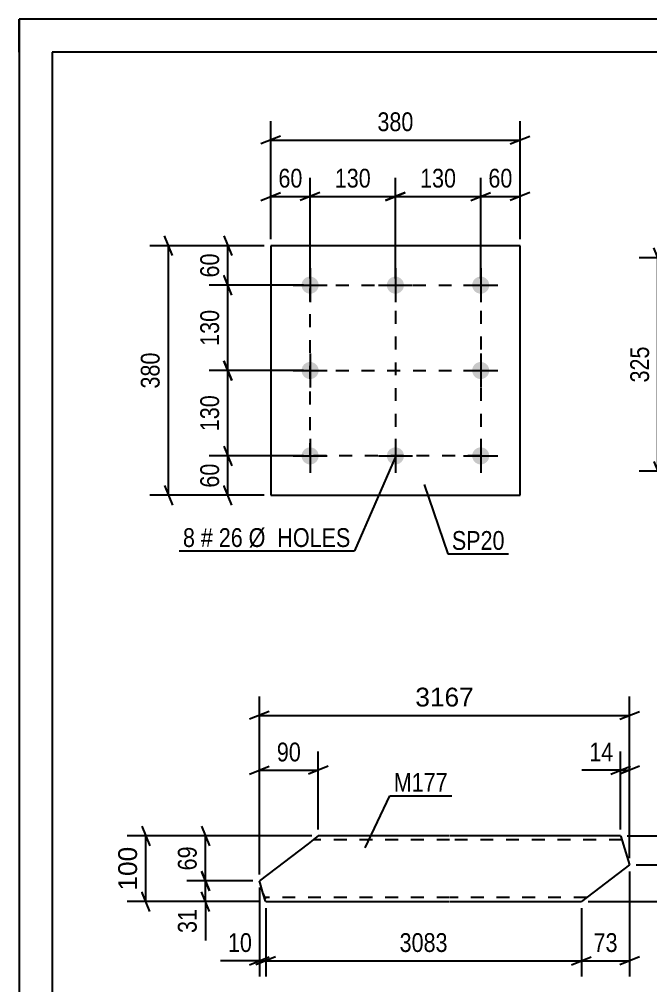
# Model space of a CAD drawing. Header units: millimetres. Extents: x 0 to 420, y 0 to 297.
# Drawn here: x 0 to 96.2, y 149.8 to 297 of the extents above; entities that cross this region are included whole.
import ezdxf

# ---------------------------------------------------------------- set-up
doc = ezdxf.new("R2010")
doc.units = ezdxf.units.MM
doc.linetypes.add('DXK_LINE_DOT2', pattern=[3.9198, 1.9599, -1.9599])
doc.styles.add('Arial', font='ARIAL.TTF', dxfattribs={"height": 0.2})
doc.styles.add('Arial Narrow', font='ARIALN.TTF', dxfattribs={"height": 0.2})

# ---------------------------------------------------------------- blocks, each defined once
blk = doc.blocks.new('Unknown-203762959-1135')
at = {"color": 5, "linetype": 'Continuous'}
for p, q in [((420, 297), (0, 297)), ((0, 297), (0, 0)), ((0, 292), (0, 297)), ((415, 292), (5, 292)), ((5, 292), (5, 5))]:
    blk.add_line(p, q, dxfattribs=at)
blk = doc.blocks.new('Bolt-203762959-2749 - 2715')
at = {"linetype": 'Continuous'}
for points in [[(44.32, 257.82, -1), (44.32, 255.22, -1)], [(57.32, 257.82, -1), (57.32, 255.22, -1)], [(70.32, 257.82, -1), (70.32, 255.22, -1)], [(44.32, 244.82, -1), (44.32, 242.22, -1)], [(70.32, 244.82, -1), (70.32, 242.22, -1)], [(44.32, 231.82, -1), (44.32, 229.22, -1)], [(57.32, 231.82, -1), (57.32, 229.22, -1)], [(70.32, 231.82, -1), (70.32, 229.22, -1)]]:
    blk.add_hatch(color=1, dxfattribs=at).paths.add_polyline_path(points)
at = {"color": 1, "linetype": 'Continuous'}
for p, q in [((44.32, 259.12), (44.32, 253.92)), ((57.32, 259.12), (57.32, 253.92)), ((70.32, 259.12), (70.32, 253.92)), ((41.72, 256.52), (46.92, 256.52)), ((54.72, 256.52), (59.92, 256.52)), ((67.72, 256.52), (72.92, 256.52)), ((44.32, 246.12), (44.32, 240.92)), ((70.32, 246.12), (70.32, 240.92)), ((41.72, 243.52), (46.92, 243.52)), ((67.72, 243.52), (72.92, 243.52)), ((44.32, 233.12), (44.32, 227.92)), ((57.32, 233.12), (57.32, 227.92)), ((70.32, 233.12), (70.32, 227.92)), ((41.72, 230.52), (46.92, 230.52)), ((54.72, 230.52), (59.92, 230.52)), ((67.72, 230.52), (72.92, 230.52))]:
    blk.add_line(p, q, dxfattribs=at)
blk = doc.blocks.new('Part-203762959-2754 - 2715')
at = {"color": 2, "linetype": 'Continuous'}
for p, q in [((38.32, 262.52), (38.32, 224.52)), ((76.32, 262.52), (38.32, 262.52)), ((76.32, 224.52), (76.32, 262.52)), ((38.32, 224.52), (76.32, 224.52))]:
    blk.add_line(p, q, dxfattribs=at)
blk = doc.blocks.new('Part-203762959-8395 - 8389')
at = {"color": 2, "linetype": 'Continuous'}
for p, q in [((45.57, 172.65), (44, 171.45)), ((65.57, 172.65), (45.57, 172.65)), ((91.64, 172.65), (65.67, 172.65)), ((91.64, 172.65), (91.67, 172.56)), ((91.67, 172.56), (93.01, 168.25)), ((44, 171.45), (36.58, 165.8)), ((93.01, 168.25), (85.67, 162.65)), ((37.18, 163.85), (36.58, 165.8)), ((37.53, 162.74), (37.18, 163.85)), ((37.56, 162.65), (37.53, 162.74)), ((37.56, 162.65), (65.57, 162.65)), ((65.67, 162.65), (85.67, 162.65))]:
    blk.add_line(p, q, dxfattribs=at)
at = {"color": 7, "linetype": 'DXK_LINE_DOT2'}
for p, q in [((45.57, 172.65), (44.6, 171.91)), ((65.57, 172.05), (44.78, 172.05)), ((91.83, 172.05), (65.67, 172.05)), ((37.18, 163.85), (37.45, 163)), ((65.57, 163.25), (37.37, 163.25)), ((86.46, 163.25), (65.67, 163.25))]:
    blk.add_line(p, q, dxfattribs=at)
blk = doc.blocks.new('Rectangle-203762959-2841 - 2715')
at = {"color": 1, "linetype": 'DXK_LINE_DOT2'}
blk.add_lwpolyline([(44.32, 256.52), (70.32, 256.52), (70.32, 230.52), (44.32, 230.52), (44.32, 256.52)], close=True, dxfattribs=at)
blk = doc.blocks.new('Line-203762959-2827 - 2715')
at = {"color": 1, "linetype": 'DXK_LINE_DOT2'}
blk.add_line((57.32, 256.52), (57.32, 230.52), dxfattribs=at)
blk = doc.blocks.new('Line-203762959-2834 - 2715')
at = {"color": 1, "linetype": 'DXK_LINE_DOT2'}
blk.add_line((44.32, 243.52), (70.32, 243.52), dxfattribs=at)
blk = doc.blocks.new('StraightDimension-203762959-2756 - 2715')
at = {"color": 7, "linetype": 'Continuous'}
for p, q in [((38.32, 263.52), (38.32, 281.47)), ((76.32, 263.52), (76.32, 281.47)), ((39.82, 279.22), (36.82, 278.02)), ((38.32, 278.62), (76.32, 278.62)), ((74.82, 278.02), (77.82, 279.22))]:
    blk.add_line(p, q, dxfattribs=at)
at = {"color": 0}
blk.add_wipeout([(60.66, 279.37), (60.66, 283.57), (53.98, 283.57), (53.98, 279.37)], dxfattribs=at)
at = {"color": 3, "style": 'Arial Narrow'}
blk.add_text('380', height=2.863, dxfattribs=at).set_placement((54.58, 279.97))
blk = doc.blocks.new('StraightDimension-203762959-2767 - 2715')
at = {"color": 7, "linetype": 'Continuous'}
for p, q in [((57.32, 257.52), (57.32, 272.88)), ((70.32, 257.52), (70.32, 272.88)), ((58.82, 270.63), (55.82, 269.43)), ((57.32, 270.03), (70.32, 270.03)), ((68.82, 269.43), (71.82, 270.63))]:
    blk.add_line(p, q, dxfattribs=at)
at = {"color": 0}
blk.add_wipeout([(67.16, 270.78), (67.16, 274.98), (60.48, 274.98), (60.48, 270.78)], dxfattribs=at)
at = {"color": 3, "style": 'Arial Narrow'}
blk.add_text('130', height=2.863, dxfattribs=at).set_placement((61.08, 271.38))
blk = doc.blocks.new('StraightDimension-203762959-2769 - 2715')
at = {"color": 7, "linetype": 'Continuous'}
for p, q in [((44.32, 257.52), (44.32, 272.88)), ((57.32, 257.52), (57.32, 272.88)), ((45.82, 270.63), (42.82, 269.43)), ((44.32, 270.03), (57.32, 270.03)), ((55.82, 269.43), (58.82, 270.63))]:
    blk.add_line(p, q, dxfattribs=at)
at = {"color": 0}
blk.add_wipeout([(54.16, 270.78), (54.16, 274.98), (47.48, 274.98), (47.48, 270.78)], dxfattribs=at)
at = {"color": 3, "style": 'Arial Narrow'}
blk.add_text('130', height=2.863, dxfattribs=at).set_placement((48.08, 271.38))
blk = doc.blocks.new('StraightDimension-203762959-2771 - 2715')
at = {"color": 7, "linetype": 'Continuous'}
for p, q in [((38.32, 263.52), (38.32, 272.88)), ((44.32, 257.52), (44.32, 272.88)), ((36.82, 269.43), (39.82, 270.63)), ((38.32, 270.03), (44.32, 270.03)), ((45.82, 270.63), (42.82, 269.43))]:
    blk.add_line(p, q, dxfattribs=at)
at = {"color": 0}
blk.add_wipeout([(43.75, 270.78), (43.75, 274.98), (38.89, 274.98), (38.89, 270.78)], dxfattribs=at)
at = {"color": 3, "style": 'Arial Narrow'}
blk.add_text('60', height=2.863, dxfattribs=at).set_placement((39.49, 271.38))
blk = doc.blocks.new('StraightDimension-203762959-2781 - 2715')
at = {"color": 7, "linetype": 'Continuous'}
for p, q in [((70.32, 257.52), (70.32, 272.88)), ((76.32, 263.52), (76.32, 272.88)), ((68.82, 269.43), (71.82, 270.63)), ((70.32, 270.03), (76.32, 270.03)), ((77.82, 270.63), (74.82, 269.43))]:
    blk.add_line(p, q, dxfattribs=at)
at = {"color": 0}
blk.add_wipeout([(75.75, 270.78), (75.75, 274.98), (70.89, 274.98), (70.89, 270.78)], dxfattribs=at)
at = {"color": 3, "style": 'Arial Narrow'}
blk.add_text('60', height=2.863, dxfattribs=at).set_placement((71.49, 271.38))
blk = doc.blocks.new('StraightDimension-203762959-2792 - 2715')
at = {"color": 7, "linetype": 'Continuous'}
for p, q in [((23.33, 261.02), (22.13, 264.02)), ((37.32, 262.52), (19.88, 262.52)), ((22.73, 224.52), (22.73, 262.52)), ((22.13, 226.02), (23.33, 223.02)), ((37.32, 224.52), (19.88, 224.52))]:
    blk.add_line(p, q, dxfattribs=at)
at = {"color": 0}
blk.add_wipeout([(21.98, 246.87), (17.78, 246.87), (17.78, 240.18), (21.98, 240.18)], dxfattribs=at)
at = {"color": 3, "style": 'Arial Narrow'}
blk.add_text('380', height=2.863, rotation=90.0002, dxfattribs=at).set_placement((21.38, 240.78))
blk = doc.blocks.new('StraightDimension-203762959-2803 - 2715')
at = {"color": 7, "linetype": 'Continuous'}
for p, q in [((32.39, 242.02), (31.19, 245.02)), ((43.32, 243.52), (28.94, 243.52)), ((31.79, 230.52), (31.79, 243.52)), ((31.19, 232.02), (32.39, 229.02)), ((43.32, 230.52), (28.94, 230.52))]:
    blk.add_line(p, q, dxfattribs=at)
at = {"color": 0}
blk.add_wipeout([(31.04, 240.37), (26.84, 240.37), (26.84, 233.68), (31.04, 233.68)], dxfattribs=at)
at = {"color": 3, "style": 'Arial Narrow'}
blk.add_text('130', height=2.863, rotation=90.0002, dxfattribs=at).set_placement((30.44, 234.28))
blk = doc.blocks.new('StraightDimension-203762959-2805 - 2715')
at = {"color": 7, "linetype": 'Continuous'}
for p, q in [((32.39, 255.02), (31.19, 258.02)), ((43.32, 256.52), (28.94, 256.52)), ((31.79, 243.52), (31.79, 256.52)), ((31.19, 245.02), (32.39, 242.02)), ((43.32, 243.52), (28.94, 243.52))]:
    blk.add_line(p, q, dxfattribs=at)
at = {"color": 0}
blk.add_wipeout([(31.04, 253.37), (26.84, 253.37), (26.84, 246.68), (31.04, 246.68)], dxfattribs=at)
at = {"color": 3, "style": 'Arial Narrow'}
blk.add_text('130', height=2.863, rotation=90.0002, dxfattribs=at).set_placement((30.44, 247.28))
blk = doc.blocks.new('StraightDimension-203762959-2807 - 2715')
at = {"color": 7, "linetype": 'Continuous'}
for p, q in [((31.19, 232.02), (32.39, 229.02)), ((43.32, 230.52), (28.94, 230.52)), ((31.79, 224.52), (31.79, 230.52)), ((32.39, 223.02), (31.19, 226.02)), ((37.32, 224.52), (28.94, 224.52))]:
    blk.add_line(p, q, dxfattribs=at)
at = {"color": 0}
blk.add_wipeout([(31.04, 229.95), (26.84, 229.95), (26.84, 225.09), (31.04, 225.09)], dxfattribs=at)
at = {"color": 3, "style": 'Arial Narrow'}
blk.add_text('60', height=2.863, rotation=90.0002, dxfattribs=at).set_placement((30.44, 225.69))
blk = doc.blocks.new('StraightDimension-203762959-2817 - 2715')
at = {"color": 7, "linetype": 'Continuous'}
for p, q in [((31.19, 264.02), (32.39, 261.02)), ((37.32, 262.52), (28.94, 262.52)), ((31.79, 256.52), (31.79, 262.52)), ((32.39, 255.02), (31.19, 258.02)), ((43.32, 256.52), (28.94, 256.52))]:
    blk.add_line(p, q, dxfattribs=at)
at = {"color": 0}
blk.add_wipeout([(31.04, 261.95), (26.84, 261.95), (26.84, 257.09), (31.04, 257.09)], dxfattribs=at)
at = {"color": 3, "style": 'Arial Narrow'}
blk.add_text('60', height=2.863, rotation=90.0002, dxfattribs=at).set_placement((30.44, 257.69))
blk = doc.blocks.new('StraightDimension-203762959-3053 - 3002')
at = {"color": 7, "linetype": 'Continuous'}
for p, q in [((97.92, 259.19), (96.72, 262.19)), ((113.64, 260.69), (94.47, 260.69)), ((97.32, 228.19), (97.32, 260.69)), ((96.72, 229.69), (97.92, 226.69)), ((113.64, 228.19), (94.47, 228.19))]:
    blk.add_line(p, q, dxfattribs=at)
at = {"color": 0}
blk.add_wipeout([(96.57, 247.78), (92.37, 247.78), (92.37, 241.1), (96.57, 241.1)], dxfattribs=at)
at = {"color": 3, "style": 'Arial Narrow'}
blk.add_text('325', height=2.863, rotation=90.0002, dxfattribs=at).set_placement((95.97, 241.7))
blk = doc.blocks.new('StraightDimension-203762959-8440 - 8389')
at = {"color": 7, "linetype": 'Continuous'}
for p, q in [((36.58, 164.8), (36.58, 151.23)), ((37.56, 161.65), (37.56, 151.23)), ((36.58, 153.63), (30.67, 153.63)), ((36.58, 153.63), (30.67, 153.63)), ((35.08, 153.03), (38.08, 154.23)), ((39.06, 154.23), (36.06, 153.03)), ((36.58, 153.63), (37.56, 153.63))]:
    blk.add_line(p, q, dxfattribs=at)
at = {"color": 0}
blk.add_wipeout([(36.05, 154.38), (36.05, 158.58), (31.2, 158.58), (31.2, 154.38)], dxfattribs=at)
at = {"color": 3, "style": 'Arial Narrow'}
blk.add_text('10', height=2.863, dxfattribs=at).set_placement((31.8, 154.98))
blk = doc.blocks.new('StraightDimension-203762959-8416 - 8389')
at = {"color": 7, "linetype": 'Continuous'}
for p, q in [((37.56, 161.65), (37.56, 151.23)), ((85.67, 161.65), (85.67, 151.23)), ((39.06, 154.23), (36.06, 153.03)), ((37.56, 153.63), (85.67, 153.63)), ((84.17, 153.03), (87.17, 154.23))]:
    blk.add_line(p, q, dxfattribs=at)
at = {"color": 0}
blk.add_wipeout([(65.87, 154.38), (65.87, 158.58), (57.36, 158.58), (57.36, 154.38)], dxfattribs=at)
at = {"color": 3, "style": 'Arial Narrow'}
blk.add_text('3083', height=2.863, dxfattribs=at).set_placement((57.96, 154.98))
blk = doc.blocks.new('StraightDimension-203762959-8398 - 8389')
at = {"color": 7, "linetype": 'Continuous'}
for p, q in [((93.01, 167.25), (93.01, 151.23)), ((85.67, 161.65), (85.67, 151.23)), ((84.17, 153.03), (87.17, 154.23)), ((85.67, 153.63), (93.01, 153.63)), ((94.51, 154.23), (91.51, 153.03))]:
    blk.add_line(p, q, dxfattribs=at)
at = {"color": 0}
blk.add_wipeout([(91.77, 154.38), (91.77, 158.58), (86.92, 158.58), (86.92, 154.38)], dxfattribs=at)
at = {"color": 3, "style": 'Arial Narrow'}
blk.add_text('73', height=2.863, dxfattribs=at).set_placement((87.52, 154.98))
blk = doc.blocks.new('StraightDimension-203762959-8482 - 8389')
at = {"color": 7, "linetype": 'Continuous'}
for p, q in [((103.01, 172.65), (103.01, 178.56)), ((103.01, 172.65), (103.01, 178.56)), ((102.41, 174.15), (103.61, 171.15)), ((92.64, 172.65), (105.41, 172.65)), ((103.01, 168.25), (103.01, 172.65)), ((103.61, 166.75), (102.41, 169.75)), ((94.01, 168.25), (105.41, 168.25))]:
    blk.add_line(p, q, dxfattribs=at)
at = {"color": 0}
blk.add_wipeout([(102.26, 178.03), (98.06, 178.03), (98.06, 173.18), (102.26, 173.18)], dxfattribs=at)
at = {"color": 3, "style": 'Arial Narrow'}
blk.add_text('44', height=2.863, rotation=90.0002, dxfattribs=at).set_placement((101.66, 173.78))
blk = doc.blocks.new('StraightDimension-203762959-8458 - 8389')
at = {"color": 7, "linetype": 'Continuous'}
for p, q in [((102.41, 169.75), (103.61, 166.75)), ((94.01, 168.25), (105.41, 168.25)), ((103.01, 162.65), (103.01, 168.25)), ((103.61, 161.15), (102.41, 164.15)), ((86.67, 162.65), (105.41, 162.65)), ((103.01, 162.65), (103.01, 156.75)), ((103.01, 162.65), (103.01, 156.75))]:
    blk.add_line(p, q, dxfattribs=at)
at = {"color": 0}
blk.add_wipeout([(102.26, 162.13), (98.06, 162.13), (98.06, 157.27), (102.26, 157.27)], dxfattribs=at)
at = {"color": 3, "style": 'Arial Narrow'}
blk.add_text('56', height=2.863, rotation=90.0002, dxfattribs=at).set_placement((101.66, 157.87))
blk = doc.blocks.new('StraightDimension-203762959-8507 - 8389')
at = {"color": 7, "linetype": 'Continuous'}
for p, q in [((27.78, 167.3), (28.98, 164.3)), ((35.58, 165.8), (25.53, 165.8)), ((28.38, 162.65), (28.38, 165.8)), ((28.98, 161.15), (27.78, 164.15)), ((36.56, 162.65), (25.53, 162.65)), ((28.38, 162.65), (28.38, 156.75)), ((28.38, 162.65), (28.38, 156.75))]:
    blk.add_line(p, q, dxfattribs=at)
at = {"color": 0}
blk.add_wipeout([(27.63, 162.13), (23.43, 162.13), (23.43, 157.27), (27.63, 157.27)], dxfattribs=at)
at = {"color": 3, "style": 'Arial Narrow'}
blk.add_text('31', height=2.863, rotation=90.0002, dxfattribs=at).set_placement((27.03, 157.87))
blk = doc.blocks.new('StraightDimension-203762959-8528 - 8389')
at = {"color": 7, "linetype": 'Continuous'}
for p, q in [((27.78, 174.15), (28.98, 171.15)), ((44.57, 172.65), (25.53, 172.65)), ((28.38, 165.8), (28.38, 172.65)), ((28.98, 164.3), (27.78, 167.3)), ((35.58, 165.8), (25.53, 165.8))]:
    blk.add_line(p, q, dxfattribs=at)
at = {"color": 0}
blk.add_wipeout([(27.63, 171.65), (23.43, 171.65), (23.43, 166.8), (27.63, 166.8)], dxfattribs=at)
at = {"color": 3, "style": 'Arial Narrow'}
blk.add_text('69', height=2.863, rotation=90.0002, dxfattribs=at).set_placement((27.03, 167.4))
blk = doc.blocks.new('StraightDimension-203762959-8550 - 8389')
at = {"color": 7, "linetype": 'Continuous'}
for p, q in [((36.58, 166.8), (36.58, 185.5)), ((45.57, 173.65), (45.57, 185.5)), ((35.08, 182.05), (38.08, 183.25)), ((36.58, 182.65), (45.57, 182.65)), ((47.07, 183.25), (44.07, 182.05))]:
    blk.add_line(p, q, dxfattribs=at)
at = {"color": 0}
blk.add_wipeout([(43.5, 183.4), (43.5, 187.6), (38.65, 187.6), (38.65, 183.4)], dxfattribs=at)
at = {"color": 3, "style": 'Arial Narrow'}
blk.add_text('90', height=2.863, dxfattribs=at).set_placement((39.25, 184))
blk = doc.blocks.new('StraightDimension-203762959-8582 - 8389')
at = {"color": 7, "linetype": 'Continuous'}
for p, q in [((91.64, 173.65), (91.64, 185.5)), ((93.01, 169.25), (93.01, 185.5)), ((91.64, 182.65), (85.74, 182.65)), ((91.64, 182.65), (85.74, 182.65)), ((90.14, 182.05), (93.14, 183.25)), ((94.51, 183.25), (91.51, 182.05)), ((91.64, 182.65), (93.01, 182.65))]:
    blk.add_line(p, q, dxfattribs=at)
at = {"color": 0}
blk.add_wipeout([(91.12, 183.4), (91.12, 187.6), (86.26, 187.6), (86.26, 183.4)], dxfattribs=at)
at = {"color": 3, "style": 'Arial Narrow'}
blk.add_text('14', height=2.863, dxfattribs=at).set_placement((86.86, 184))
blk = doc.blocks.new('StraightDimension-203762959-8604 - 8389')
at = {"color": 7, "linetype": 'Continuous'}
for p, q in [((36.58, 166.8), (36.58, 193.86)), ((93.01, 169.25), (93.01, 193.86)), ((38.08, 191.61), (35.08, 190.41)), ((91.51, 190.41), (94.51, 191.61)), ((36.58, 191.01), (93.01, 191.01))]:
    blk.add_line(p, q, dxfattribs=at)
at = {"color": 0}
blk.add_wipeout([(69.84, 191.76), (69.84, 195.96), (59.75, 195.96), (59.75, 191.76)], dxfattribs=at)
at = {"color": 3, "style": 'Arial'}
blk.add_text('3167', height=2.865, dxfattribs=at).set_placement((60.35, 192.36))
blk = doc.blocks.new('StraightDimension-203762959-8615 - 8389')
at = {"color": 7, "linetype": 'Continuous'}
for p, q in [((18.69, 174.15), (19.89, 171.15)), ((44.57, 172.65), (16.44, 172.65)), ((19.29, 162.65), (19.29, 172.65)), ((19.89, 161.15), (18.69, 164.15)), ((36.56, 162.65), (16.44, 162.65))]:
    blk.add_line(p, q, dxfattribs=at)
at = {"color": 0}
blk.add_wipeout([(18.54, 171.59), (14.34, 171.59), (14.34, 163.72), (18.54, 163.72)], dxfattribs=at)
at = {"color": 3, "style": 'Arial'}
blk.add_text('100', height=2.865, rotation=90.0002, dxfattribs=at).set_placement((17.94, 164.32))
blk = doc.blocks.new('Mark-203762959-2745 - 2715')
at = {"color": 0}
for points in [[(26.77, 216.65), (26.77, 219.65), (24.94, 219.65), (24.94, 216.65)], [(29.5, 216.65), (29.5, 219.65), (27.67, 219.65), (27.67, 216.65)], [(34.05, 216.65), (34.05, 219.65), (30.4, 219.65), (30.4, 216.65)], [(50.48, 216.65), (50.48, 219.65), (34.95, 219.65), (34.95, 216.65)]]:
    blk.add_wipeout(points, dxfattribs=at)
for points in [[(26.77, 216.65), (26.77, 219.65), (24.94, 219.65), (24.94, 216.65)], [(29.5, 216.65), (29.5, 219.65), (27.67, 219.65), (27.67, 216.65)], [(34.05, 216.65), (34.05, 219.65), (30.4, 219.65), (30.4, 216.65)], [(50.48, 216.65), (50.48, 219.65), (34.95, 219.65), (34.95, 216.65)]]:
    blk.add_wipeout(points, dxfattribs=at)
at = {"color": 7, "linetype": 'Continuous'}
for p in [(57.27, 230.3), (24.34, 216.05)]:
    blk.add_line(p, (51.08, 216.05), dxfattribs=at)
at = {"color": 3, "style": 'Arial Narrow'}
for s, height, p in [('8', 2.86, (24.94, 216.65)), ('#', 2.86, (27.67, 216.65)), ('26', 2.863, (30.4, 216.65)), ('Ø  HOLES', 2.863, (34.95, 216.65))]:
    blk.add_text(s, height=height, dxfattribs=at).set_placement(p)
blk = doc.blocks.new('Mark-203762959-2750 - 2715')
at = {"color": 0}
blk.add_wipeout([(73.96, 216.21), (73.96, 219.21), (65.92, 219.21), (65.92, 216.21)], dxfattribs=at)
blk.add_wipeout([(73.96, 216.21), (73.96, 219.21), (65.92, 219.21), (65.92, 216.21)], dxfattribs=at)
at = {"color": 30, "linetype": 'Continuous'}
for p, q in [((61.68, 226.19), (65.32, 215.61)), ((65.32, 215.61), (74.56, 215.61))]:
    blk.add_line(p, q, dxfattribs=at)
at = {"color": 3, "style": 'Arial Narrow'}
blk.add_text('SP20', height=2.863, dxfattribs=at).set_placement((65.92, 216.21))
blk = doc.blocks.new('Mark-203762959-8391 - 8389')
at = {"color": 0}
blk.add_wipeout([(65.3, 179.38), (65.3, 182.38), (57.07, 182.38), (57.07, 179.38)], dxfattribs=at)
blk.add_wipeout([(65.3, 179.38), (65.3, 182.38), (57.07, 182.38), (57.07, 179.38)], dxfattribs=at)
at = {"color": 30, "linetype": 'Continuous'}
for p, q in [((52.72, 170.86), (56.47, 178.78)), ((56.47, 178.78), (65.9, 178.78))]:
    blk.add_line(p, q, dxfattribs=at)
at = {"color": 3, "style": 'Arial Narrow'}
blk.add_text('M177', height=2.863, dxfattribs=at).set_placement((57.07, 179.38))

msp = doc.modelspace()

# ---------------------------------------------------------------- block references
for name in ['Unknown-203762959-1135', 'Part-203762959-2754 - 2715', 'Bolt-203762959-2749 - 2715', 'Rectangle-203762959-2841 - 2715', 'Line-203762959-2827 - 2715', 'Line-203762959-2834 - 2715', 'Part-203762959-8395 - 8389']:
    msp.add_blockref(name, (0, 0))

# ---------------------------------------------------------------- next in the draw order: block references
for name in ['StraightDimension-203762959-2756 - 2715', 'StraightDimension-203762959-3053 - 3002', 'Mark-203762959-2750 - 2715', 'StraightDimension-203762959-8440 - 8389']:
    msp.add_blockref(name, (0, 0))

# ---------------------------------------------------------------- next in the draw order: block references
for name in ['StraightDimension-203762959-2767 - 2715', 'StraightDimension-203762959-8416 - 8389']:
    msp.add_blockref(name, (0, 0))

# ---------------------------------------------------------------- next in the draw order: block references
for name in ['StraightDimension-203762959-2769 - 2715', 'StraightDimension-203762959-2781 - 2715', 'StraightDimension-203762959-8507 - 8389', 'StraightDimension-203762959-8398 - 8389']:
    msp.add_blockref(name, (0, 0))

# ---------------------------------------------------------------- next in the draw order: block references
for name in ['StraightDimension-203762959-2771 - 2715', 'StraightDimension-203762959-8482 - 8389', 'StraightDimension-203762959-8528 - 8389']:
    msp.add_blockref(name, (0, 0))

# ---------------------------------------------------------------- next in the draw order: block references
for name in ['StraightDimension-203762959-2792 - 2715', 'StraightDimension-203762959-8550 - 8389', 'StraightDimension-203762959-8458 - 8389']:
    msp.add_blockref(name, (0, 0))

# ---------------------------------------------------------------- next in the draw order: block references
for name in ['StraightDimension-203762959-2803 - 2715', 'StraightDimension-203762959-8582 - 8389']:
    msp.add_blockref(name, (0, 0))

# ---------------------------------------------------------------- next in the draw order: block references
for name in ['StraightDimension-203762959-2805 - 2715', 'StraightDimension-203762959-2807 - 2715', 'StraightDimension-203762959-8604 - 8389']:
    msp.add_blockref(name, (0, 0))

# ---------------------------------------------------------------- next in the draw order: block references
for name in ['StraightDimension-203762959-2817 - 2715', 'Mark-203762959-2745 - 2715', 'Mark-203762959-8391 - 8389', 'StraightDimension-203762959-8615 - 8389']:
    msp.add_blockref(name, (0, 0))

doc.saveas('drawing.dxf')
